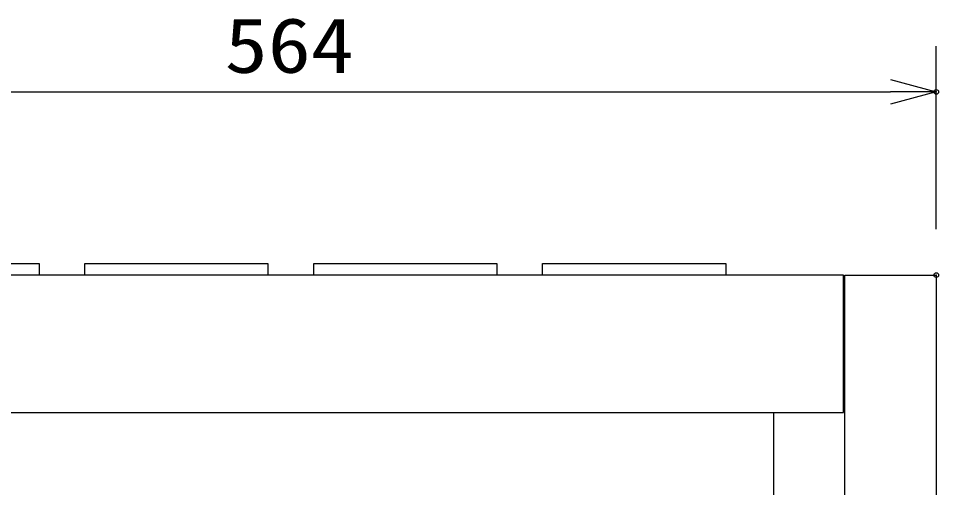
# Model space of a CAD drawing. Units: millimetres, scale not verified. Extents: x -172 to 172, y -116 to 117.
# Drawn here: x -141.4 to -101.2, y 54.58 to 75.06 of the extents above; entities that cross this region are included whole.
import ezdxf
from ezdxf.enums import TextEntityAlignment as Align

# ---------------------------------------------------------------- set-up
doc = ezdxf.new("R2010")
doc.units = ezdxf.units.MM
doc.header["$LTSCALE"] = 0.40975
doc.header["$PDMODE"] = 32
doc.header["$PDSIZE"] = 0.205
for name, color, linetype in [('0-3_GAIKEI', 1, 'Continuous'), ('0-4_WAKU', 1, 'Continuous'), ('0-5_DEFPOINTS', 7, 'Continuous')]:
    doc.layers.add(name, color=color, linetype=linetype)
doc.styles.add('ＭＳ ゴシック', font='')
doc.styles.get('ＭＳ ゴシック').set_extended_font_data('MS Gothic')

# ---------------------------------------------------------------- blocks, each defined once
blk = doc.blocks.new('_OPEN30')
at = {"layer": '0-4_WAKU', "color": 7}
blk.add_line((0, 0), (-1, 0), dxfattribs=at)
blk.add_lwpolyline([(-1, 0.2679), (0, 0), (-1, -0.2679)], dxfattribs=at)

msp = doc.modelspace()

# ---------------------------------------------------------------- linework, layer by layer
at = {"layer": '0-3_GAIKEI'}
for p, q in [((-138.4999, 63.8544), (-138.4999, 64.3544)), ((-138.4999, 64.3544), (-130.4999, 64.3544)), ((-130.4999, 64.3544), (-130.4999, 63.8544)), ((-128.4999, 63.8544), (-128.4999, 64.3544)), ((-118.4999, 63.8544), (-118.4999, 64.3544)), ((-118.4999, 64.3544), (-110.4999, 64.3544)), ((-110.4999, 64.3544), (-110.4999, 63.8544))]:
    msp.add_line(p, q, dxfattribs=at)
at = {"layer": '0-3_GAIKEI', "color": 4}
for p, q in [((-105.3499, 63.8544), (-153.6499, 63.8544)), ((-105.2999, 63.8544), (-101.2999, 63.8544)), ((-101.2999, 63.8544), (-101.2999, -77.6455))]:
    msp.add_line(p, q, dxfattribs=at)
at = {"layer": '0-3_GAIKEI', "color": 7}
for p, q in [((-105.2999, -77.6455), (-105.2999, 63.8544)), ((-108.3999, -77.6455), (-108.3999, 57.8544))]:
    msp.add_line(p, q, dxfattribs=at)
at = {"layer": '0-3_GAIKEI'}
for points in [[(-148.4999, 64.3544), (-140.4999, 64.3544), (-140.4999, 63.8544)], [(-128.4999, 64.3544), (-120.4999, 64.3544), (-120.4999, 63.8544)]]:
    msp.add_lwpolyline(points, dxfattribs=at)
at = {"layer": '0-3_GAIKEI', "color": 7}
msp.add_lwpolyline([(-153.6499, 57.8544), (-105.3499, 57.8544), (-105.3499, 63.8544)], dxfattribs=at)
at = {"layer": '0-4_WAKU', "color": 3}
for p, q in [((-101.2999, 65.8544), (-101.2999, 73.8544)), ((-155.6999, 71.8544), (-103.2999, 71.8544))]:
    msp.add_line(p, q, dxfattribs=at)
at = {"layer": '0-5_DEFPOINTS'}
for p in [(-101.2999, 71.8544), (-101.2999, 63.8544), (-101.2999, 63.8544)]:
    msp.add_point(p, dxfattribs=at)

# ---------------------------------------------------------------- block references
at = {"layer": '0-4_WAKU', "xscale": 2, "yscale": 2}
msp.add_blockref('_OPEN30', (-101.2999, 71.8544), dxfattribs=at)

# ---------------------------------------------------------------- texts
at = {"layer": '0-4_WAKU', "color": 3, "style": 'ＭＳ ゴシック', "width": 1.15}
msp.add_text('564', height=2.406, dxfattribs=at).set_placement((-132.387, 71.964), align=Align.BOTTOM_LEFT)

doc.saveas('drawing.dxf')
